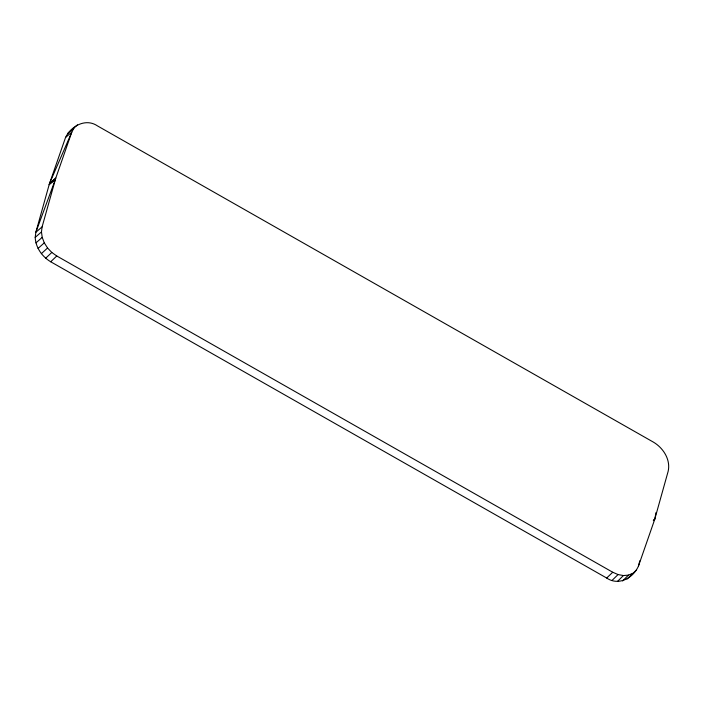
<?xml version="1.0" encoding="UTF-8"?>
<svg xmlns="http://www.w3.org/2000/svg" width="704" height="704" viewBox="0 0 704 704"><rect width="100%" height="100%" fill="white"/><g stroke="black" fill="none" stroke-linecap="round" stroke-linejoin="round"><path stroke-width="1.06" d="M35.2 237.389L35.851 232.276L49.262 184.298L65.56 137.456C71.095 126.016 85.765 117.876 97.522 125.928L653.497 442.182C663.291 447.99 670.789 459.642 668.158 471.293L654.614 519.693L638.449 566.104C633.239 578.037 618.587 586.212 606.681 578.028L50.706 261.774C42.126 256.652 35.64 247.553 35.2 237.389L41.466 231.924L42.099 226.873L55.792 178.059L71.808 132.07L74.052 127.934L77.466 124.854M656.005 512.565L654.87 518.839L653.444 520.265M638.449 566.104L639.804 560.798M630.467 575.995L631.374 574.323M627.009 579.11L636.214 570.24M653.321 520.696L654.746 519.27M622.591 580.95L628.443 575.124L632.799 573.311M617.505 581.39L623.418 575.555L628.443 575.124M612.075 580.386L618.068 574.57L623.418 575.555M50.706 261.774L56.769 255.983L612.735 572.246L618.068 574.57M606.681 578.028L612.735 572.246M45.69 258.201L51.814 252.463L56.769 255.983M41.378 253.66L47.555 247.984L44.282 242.836L42.205 237.362L41.466 231.924M38.06 248.45L44.282 242.836M35.957 242.898L42.205 237.362M65.56 137.456L71.808 132.07L49.535 183.454L55.792 178.059M49.394 183.867L55.651 178.482M49.262 184.298L55.519 178.904M49.139 184.73L55.396 179.326L35.851 232.276L42.099 226.873M67.83 133.267L74.052 127.934M71.289 130.152L73.058 129.413M47.555 247.984L51.814 252.463"/></g></svg>
